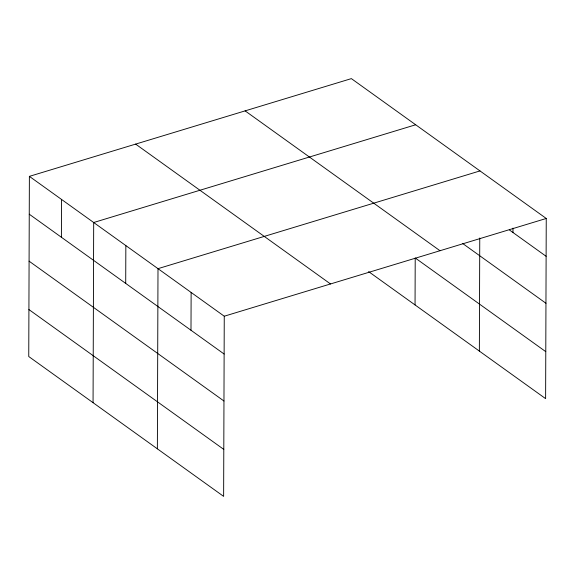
<?xml version="1.0" encoding="UTF-8"?>
<svg xmlns="http://www.w3.org/2000/svg" width="575" height="575" viewBox="0 0 575 575"><rect width="100%" height="100%" fill="white"/><g stroke="black" fill="none" stroke-linecap="round" stroke-linejoin="round"><path stroke-width="0.86" d="M29.383 176.36L28.75 356.529L223.632 496.383L224.257 316.214L29.383 176.36L351.368 78.617L546.25 218.471L545.617 398.64L368.604 271.608M61.403 237.259L61.532 199.439M93.057 402.68L93.689 222.511L415.682 124.768M125.709 283.41L125.846 245.59M157.37 448.831L157.996 268.662L479.988 170.919M190.993 330.258L191.13 292.438M415.049 304.937L415.215 257.967L545.783 351.663M479.363 351.088L479.758 237.993M512.986 232.516L513.001 228.117M224.257 316.214L546.25 218.471M509.385 229.935L546.121 256.292M462.544 243.412L545.955 303.269M245.115 110.874L439.99 250.722M135.635 144.102L330.517 283.957M29.246 214.188L224.128 354.035M29.081 261.158L223.963 401.012M28.915 309.558L223.79 449.406"/></g></svg>
